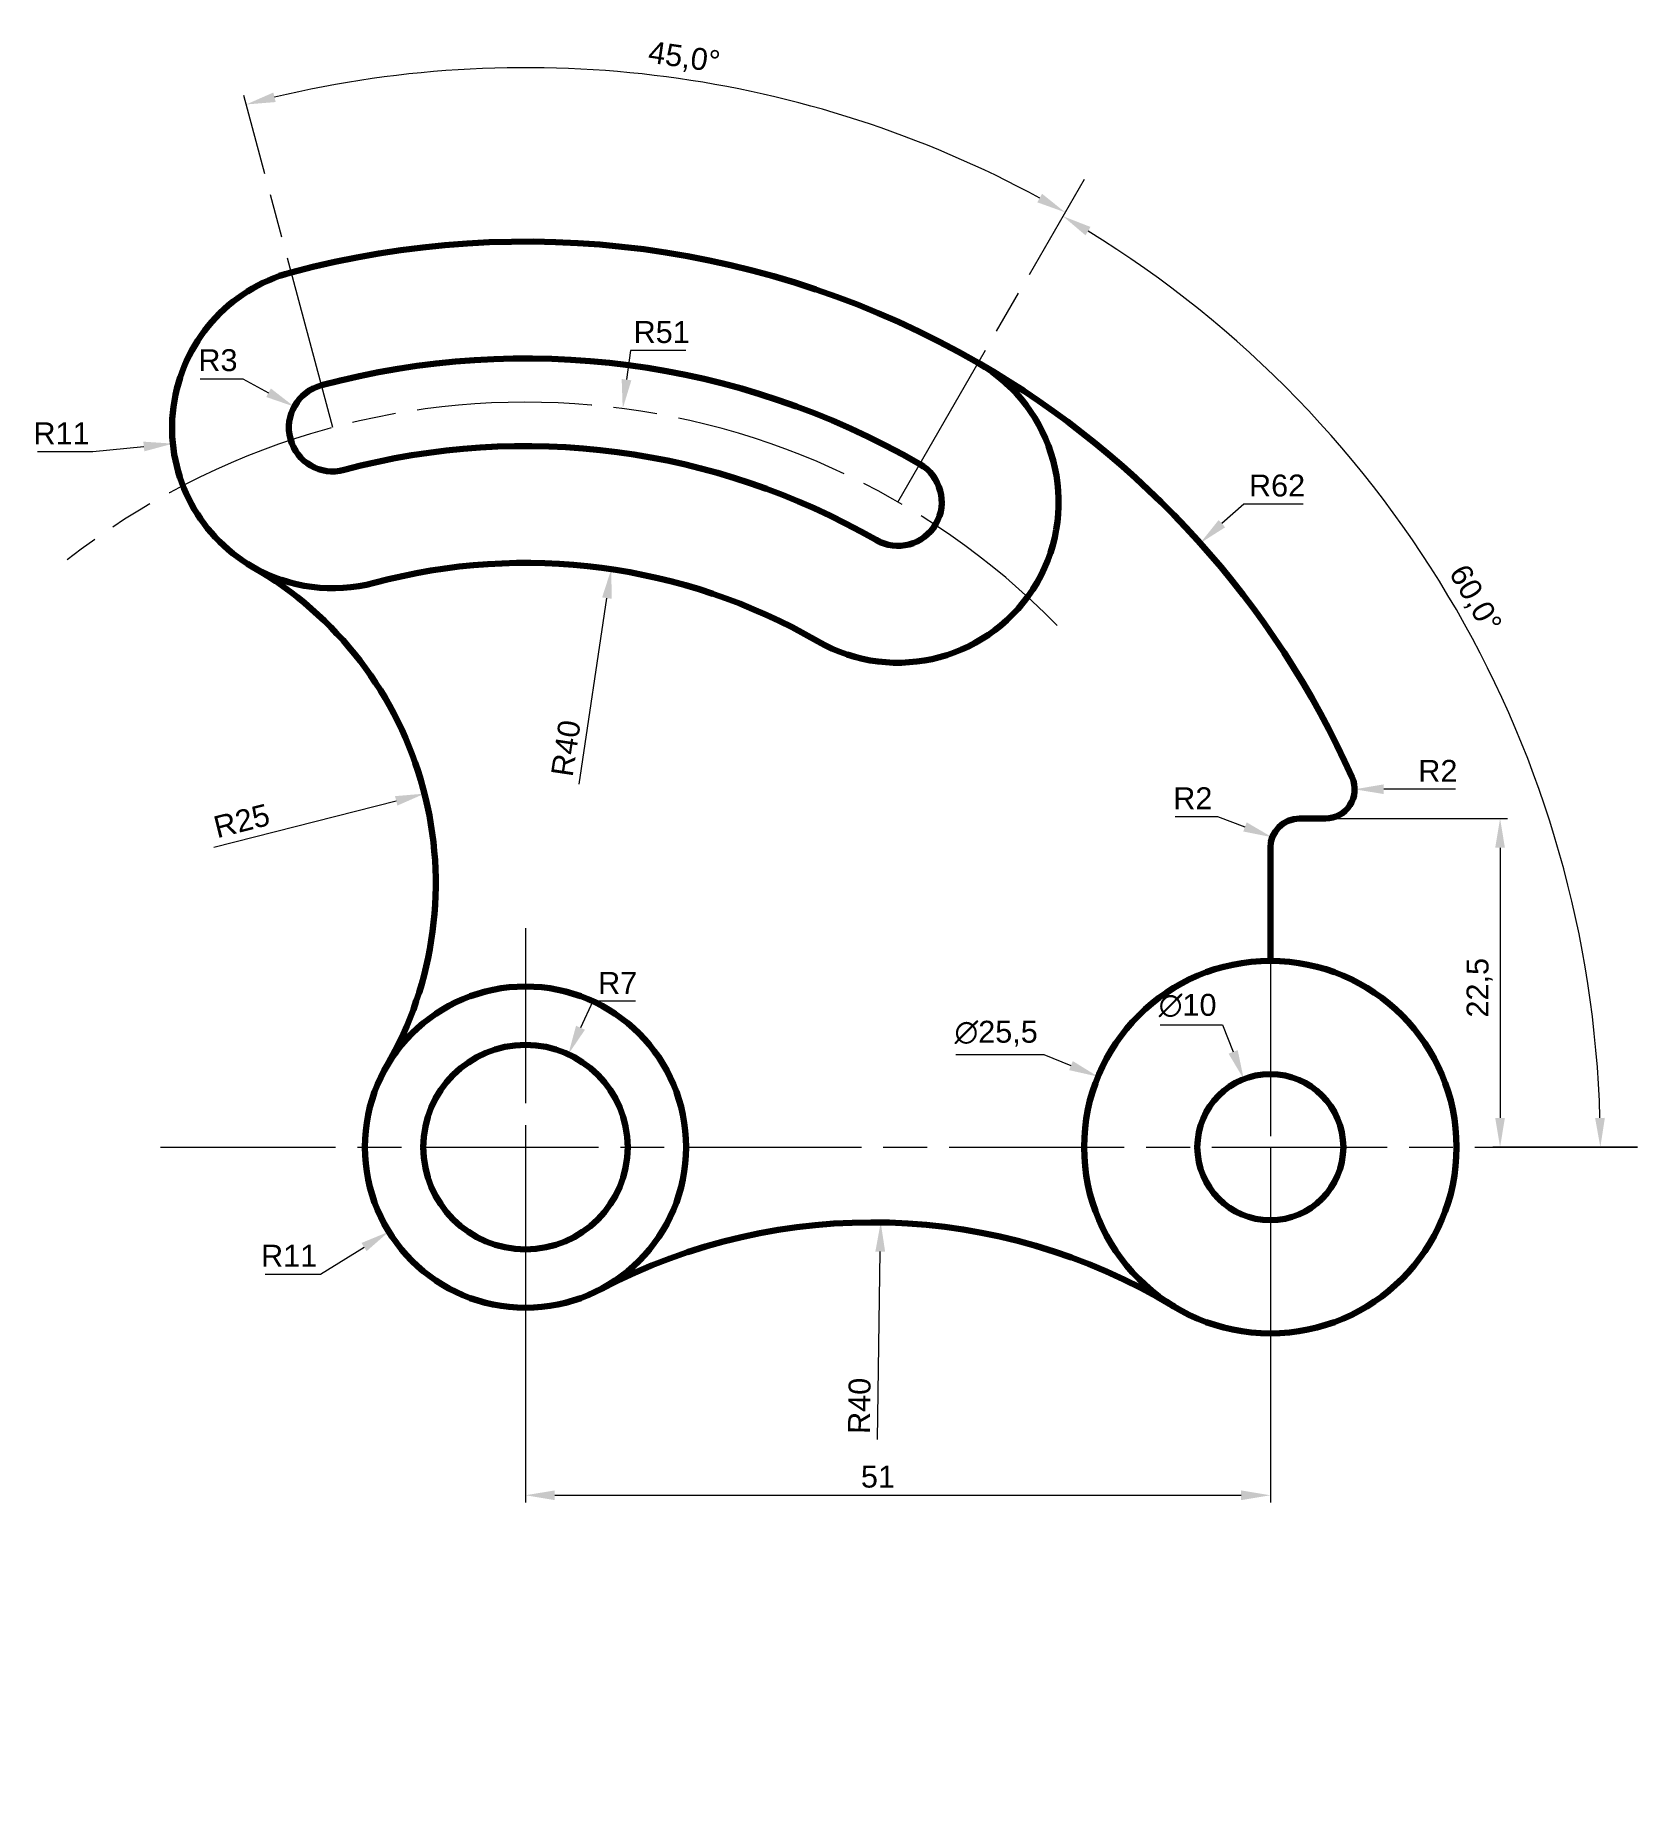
# Model space of a CAD drawing. Header units: millimetres. Extents: x -18 to 202, y -171 to 71.
import ezdxf

# ---------------------------------------------------------------- set-up
doc = ezdxf.new("R2010")
doc.units = ezdxf.units.MM
doc.linetypes.add('ACAD_ISO08W100', pattern=[36, 24, -3, 6, -3])
for name, color, linetype, lineweight in [('Contornos visibles', 1, 'Continuous', 100), ('Cotas', 5, 'Continuous', 20), ('Ejes', 3, 'ACAD_ISO08W100', 20)]:
    doc.layers.add(name, color=color, linetype=linetype, lineweight=lineweight)
doc.styles.get("Standard").update_dxf_attribs({"font": 'arial.ttf'})
doc.dimstyles.new('Info 2', dxfattribs={"dimscale": 0, "dimtxt": 3, "dimasz": 4, "dimexe": 1, "dimexo": 0, "dimgap": 1, "dimtad": 1, "dimtoh": 1, "dimlfac": 0.5, "dimtxsty": 'Standard', "dimcen": 0, "dimclrd": 256, "dimclre": 256, "dimclrt": 256, "dimadec": 1, "dimazin": 0, "dimtfac": 1, "dimtofl": 0, "dimtmove": 0, "dimatfit": 3, "dimfxl": 1, "dimlwd": -1, "dimlwe": -1, "dimarcsym": 0})

# ---------------------------------------------------------------- blocks, each defined once
blk = doc.blocks.new('*D15')
at = {"layer": 'Cotas', "transparency": 16777216}
blk.add_arc((49.46, -80.78), 147.81, 61.5506, 103.4494, dxfattribs=at)
for points in [[(15.25, 62.32), (14.92, 63.62), (11.2, 61.99)], [(120.2, 49.76), (119.55, 48.59), (123.36, 47.22)]]:
    blk.add_solid(points, dxfattribs=at)
at = {"layer": 'Defpoints', "color": 0, "transparency": 16777216}
for p in [(49.46, 67.02), (10.88, 63.2), (125.99, 51.77), (23.06, 17.74), (100.46, 7.55)]:
    blk.add_point(p, dxfattribs=at)
at = {"layer": 'Cotas', "transparency": 16777216, "insert": (71.17, 68.25), "char_height": 3, "attachment_point": 5, "rotation": 351.7122}
blk.add_mtext('45,0°', dxfattribs=at)
blk = doc.blocks.new('*D16')
at = {"layer": 'Cotas', "transparency": 16777216}
blk.add_arc((49.46, -80.78), 147.19, 1.5571, 58.4429, dxfattribs=at)
for points in [[(126.15, 44.07), (126.83, 45.22), (123.06, 46.69)], [(197.27, -76.77), (195.93, -76.79), (196.65, -80.78)]]:
    blk.add_solid(points, dxfattribs=at)
at = {"layer": 'Defpoints', "color": 0, "transparency": 16777216}
for p in [(125.99, 51.77), (100.46, 7.55), (187.78, -30.44), (-0.54, -80.78), (201.75, -80.78)]:
    blk.add_point(p, dxfattribs=at)
at = {"layer": 'Cotas', "transparency": 16777216, "insert": (179.36, -5.79), "char_height": 3, "attachment_point": 5, "rotation": 300}
blk.add_mtext('60,0°', dxfattribs=at)
blk = doc.blocks.new('*D17')
at = {"layer": 'Cotas', "transparency": 16777216}
blk.add_line((6.76, -39.7), (31.76, -33.36), dxfattribs=at)
blk.add_solid([(31.59, -32.72), (31.92, -34.01), (35.63, -32.38)], dxfattribs=at)
at = {"layer": 'Defpoints', "color": 0, "transparency": 16777216}
for p in [(35.63, -32.38), (-12.83, -44.68)]:
    blk.add_point(p, dxfattribs=at)
at = {"layer": 'Cotas', "transparency": 16777216, "insert": (10.59, -36.12), "char_height": 3, "attachment_point": 5, "rotation": 14.2371}
blk.add_mtext('R25', dxfattribs=at)
blk = doc.blocks.new('*D18')
at = {"layer": 'Cotas', "transparency": 16777216}
for p, q in [((4.92, 24.43), (10.76, 24.43)), ((10.76, 24.43), (14.27, 22.52))]:
    blk.add_line(p, q, dxfattribs=at)
blk.add_solid([(14.59, 23.1), (13.96, 21.93), (17.79, 20.61)], dxfattribs=at)
at = {"layer": 'Defpoints', "color": 0, "transparency": 16777216}
for p in [(17.79, 20.61), (23.06, 17.74)]:
    blk.add_point(p, dxfattribs=at)
at = {"layer": 'Cotas', "transparency": 16777216, "insert": (7.34, 26.96), "char_height": 3, "attachment_point": 5}
blk.add_mtext('R3', dxfattribs=at)
blk = doc.blocks.new('*D19')
at = {"layer": 'Cotas', "transparency": 16777216}
for p, q in [((63.82, 28.28), (63.3, 24.31)), ((71.41, 28.28), (63.82, 28.28))]:
    blk.add_line(p, q, dxfattribs=at)
blk.add_solid([(62.63, 24.4), (63.96, 24.22), (62.77, 20.34)], dxfattribs=at)
at = {"layer": 'Defpoints', "color": 0, "transparency": 16777216}
for p in [(62.77, 20.34), (49.46, -80.78)]:
    blk.add_point(p, dxfattribs=at)
at = {"layer": 'Cotas', "transparency": 16777216, "insert": (68.11, 30.81), "char_height": 3, "attachment_point": 5}
blk.add_mtext('R51', dxfattribs=at)
blk = doc.blocks.new('*D20')
at = {"layer": 'Cotas', "transparency": 16777216}
blk.add_line((56.83, -31.06), (60.61, -5.61), dxfattribs=at)
blk.add_solid([(59.95, -5.51), (61.27, -5.7), (61.2, -1.65)], dxfattribs=at)
at = {"layer": 'Defpoints', "color": 0, "transparency": 16777216}
for p in [(61.2, -1.65), (49.46, -80.78)]:
    blk.add_point(p, dxfattribs=at)
at = {"layer": 'Cotas', "transparency": 16777216, "insert": (55, -26.16), "char_height": 3, "attachment_point": 5, "rotation": 81.5631}
blk.add_mtext('R40', dxfattribs=at)
blk = doc.blocks.new('*D21')
at = {"layer": 'Cotas', "transparency": 16777216}
for p, q in [((147.81, 7.26), (144.83, 4.59)), ((155.95, 7.26), (147.81, 7.26))]:
    blk.add_line(p, q, dxfattribs=at)
blk.add_solid([(144.38, 5.09), (145.27, 4.09), (141.85, 1.92)], dxfattribs=at)
at = {"layer": 'Defpoints', "color": 0, "transparency": 16777216}
for p in [(141.85, 1.92), (49.46, -80.78)]:
    blk.add_point(p, dxfattribs=at)
at = {"layer": 'Cotas', "transparency": 16777216, "insert": (152.38, 9.79), "char_height": 3, "attachment_point": 5}
blk.add_mtext('R62', dxfattribs=at)
blk = doc.blocks.new('*D22')
at = {"layer": 'Cotas', "transparency": 16777216}
for p, q in [((108.37, -68.11), (120.45, -68.11)), ((120.45, -68.11), (124.15, -69.62))]:
    blk.add_line(p, q, dxfattribs=at)
blk.add_solid([(124.41, -69), (123.9, -70.24), (127.86, -71.13)], dxfattribs=at)
at = {"layer": 'Defpoints', "color": 0, "transparency": 16777216}
for p in [(127.86, -71.13), (175.06, -90.43)]:
    blk.add_point(p, dxfattribs=at)
at = {"layer": 'Cotas', "transparency": 16777216, "insert": (113.91, -65.26), "char_height": 3, "attachment_point": 5}
blk.add_mtext('∅25,5', dxfattribs=at)
blk = doc.blocks.new('*D23')
at = {"layer": 'Cotas', "transparency": 16777216}
for p, q in [((136.36, -64.02), (144.91, -64.02)), ((144.91, -64.02), (146.36, -67.74))]:
    blk.add_line(p, q, dxfattribs=at)
blk.add_solid([(146.99, -67.5), (145.74, -67.99), (147.82, -71.47)], dxfattribs=at)
at = {"layer": 'Defpoints', "color": 0, "transparency": 16777216}
for p in [(147.82, -71.47), (155.1, -90.1)]:
    blk.add_point(p, dxfattribs=at)
at = {"layer": 'Cotas', "transparency": 16777216, "insert": (140.13, -61.4), "char_height": 3, "attachment_point": 5}
blk.add_mtext('∅10', dxfattribs=at)
blk = doc.blocks.new('*D24')
at = {"layer": 'Cotas', "transparency": 16777216}
for p, q in [((138.44, -35.51), (144.24, -35.51)), ((144.24, -35.51), (147.98, -36.94))]:
    blk.add_line(p, q, dxfattribs=at)
blk.add_solid([(148.22, -36.31), (147.75, -37.56), (151.72, -38.36)], dxfattribs=at)
at = {"layer": 'Defpoints', "color": 0, "transparency": 16777216}
for p in [(151.72, -38.36), (155.46, -39.78)]:
    blk.add_point(p, dxfattribs=at)
at = {"layer": 'Cotas', "transparency": 16777216, "insert": (140.84, -33.01), "char_height": 3, "attachment_point": 5}
blk.add_mtext('R2', dxfattribs=at)
blk = doc.blocks.new('*D25')
at = {"layer": 'Cotas', "transparency": 16777216}
for p, q in [((171, -31.77), (167, -31.77)), ((176.81, -31.77), (171, -31.77))]:
    blk.add_line(p, q, dxfattribs=at)
blk.add_solid([(167, -31.11), (167, -32.44), (163, -31.78)], dxfattribs=at)
at = {"layer": 'Defpoints', "color": 0, "transparency": 16777216}
for p in [(159, -31.78), (163, -31.78)]:
    blk.add_point(p, dxfattribs=at)
at = {"layer": 'Cotas', "transparency": 16777216, "insert": (174.4, -29.26), "char_height": 3, "attachment_point": 5}
blk.add_mtext('R2', dxfattribs=at)
blk = doc.blocks.new('*D26')
at = {"layer": 'Cotas', "transparency": 16777216}
for p, q in [((159, -35.78), (183.92, -35.78)), ((182.92, -39.78), (182.92, -76.78)), ((201.75, -80.78), (181.92, -80.78))]:
    blk.add_line(p, q, dxfattribs=at)
for points in [[(182.25, -39.78), (183.58, -39.78), (182.92, -35.78)], [(182.25, -76.78), (183.58, -76.78), (182.92, -80.78)]]:
    blk.add_solid(points, dxfattribs=at)
at = {"layer": 'Defpoints', "color": 0, "transparency": 16777216}
for p in [(159, -35.78), (182.92, -80.78), (201.75, -80.78)]:
    blk.add_point(p, dxfattribs=at)
at = {"layer": 'Cotas', "transparency": 16777216, "insert": (180.11, -58.96), "char_height": 3, "attachment_point": 5, "rotation": 90}
blk.add_mtext('22,5', dxfattribs=at)
blk = doc.blocks.new('*D27')
at = {"layer": 'Cotas', "transparency": 16777216}
blk.add_line((97.65, -120.82), (98.04, -95.09), dxfattribs=at)
blk.add_solid([(97.37, -95.08), (98.71, -95.1), (98.1, -91.09)], dxfattribs=at)
at = {"layer": 'Defpoints', "color": 0, "transparency": 16777216}
for p in [(98.1, -91.09), (96.9, -171.08)]:
    blk.add_point(p, dxfattribs=at)
at = {"layer": 'Cotas', "transparency": 16777216, "insert": (95.19, -116.21), "char_height": 3, "attachment_point": 5, "rotation": 89.1412}
blk.add_mtext('R40', dxfattribs=at)
blk = doc.blocks.new('*D28')
at = {"layer": 'Cotas', "transparency": 16777216}
for p, q in [((-9.79, 14.46), (-2.81, 15.15)), ((-17.38, 14.46), (-9.79, 14.46))]:
    blk.add_line(p, q, dxfattribs=at)
blk.add_solid([(-2.88, 15.82), (-2.74, 14.49), (1.17, 15.55)], dxfattribs=at)
at = {"layer": 'Defpoints', "color": 0, "transparency": 16777216}
for p in [(23.06, 17.74), (1.17, 15.55)]:
    blk.add_point(p, dxfattribs=at)
at = {"layer": 'Cotas', "transparency": 16777216, "insert": (-14.08, 16.96), "char_height": 3, "attachment_point": 5}
blk.add_mtext('R11', dxfattribs=at)
blk = doc.blocks.new('*D29')
at = {"layer": 'Cotas', "transparency": 16777216}
for p, q in [((21.39, -98.16), (27.35, -94.47)), ((13.8, -98.16), (21.39, -98.16))]:
    blk.add_line(p, q, dxfattribs=at)
blk.add_solid([(27, -93.9), (27.7, -95.03), (30.75, -92.36)], dxfattribs=at)
at = {"layer": 'Defpoints', "color": 0, "transparency": 16777216}
for p in [(49.46, -80.78), (30.75, -92.36)]:
    blk.add_point(p, dxfattribs=at)
at = {"layer": 'Cotas', "transparency": 16777216, "insert": (17.09, -95.65), "char_height": 3, "attachment_point": 5}
blk.add_mtext('R11', dxfattribs=at)
blk = doc.blocks.new('*D30')
at = {"layer": 'Cotas', "transparency": 16777216}
for p, q in [((58.66, -60.8), (56.99, -64.43)), ((64.5, -60.8), (58.66, -60.8))]:
    blk.add_line(p, q, dxfattribs=at)
blk.add_solid([(56.38, -64.16), (57.6, -64.71), (55.32, -68.07)], dxfattribs=at)
at = {"layer": 'Defpoints', "color": 0, "transparency": 16777216}
for p in [(55.32, -68.07), (49.46, -80.78)]:
    blk.add_point(p, dxfattribs=at)
at = {"layer": 'Cotas', "transparency": 16777216, "insert": (62.08, -58.3), "char_height": 3, "attachment_point": 5}
blk.add_mtext('R7', dxfattribs=at)
blk = doc.blocks.new('*D31')
at = {"layer": 'Cotas', "transparency": 16777216}
for p, q in [((49.46, -80.78), (49.46, -129.45)), ((151.46, -80.78), (151.46, -129.45)), ((53.46, -128.45), (147.46, -128.45))]:
    blk.add_line(p, q, dxfattribs=at)
for points in [[(53.46, -127.79), (53.46, -129.12), (49.46, -128.45)], [(147.46, -127.79), (147.46, -129.12), (151.46, -128.45)]]:
    blk.add_solid(points, dxfattribs=at)
at = {"layer": 'Defpoints', "color": 0, "transparency": 16777216}
for p in [(49.46, -80.78), (151.46, -80.78), (151.46, -128.45)]:
    blk.add_point(p, dxfattribs=at)
at = {"layer": 'Cotas', "transparency": 16777216, "insert": (97.72, -125.92), "char_height": 3, "attachment_point": 5}
blk.add_mtext('51', dxfattribs=at)

msp = doc.modelspace()

# ---------------------------------------------------------------- linework, layer by layer
at = {"layer": 'Contornos visibles'}
for p, q in [((155.459, -35.783), (158.999, -35.783)), ((158.999, -35.783), (158.999, -35.783)), ((151.459, -55.283), (151.459, -39.783))]:
    msp.add_line(p, q, dxfattribs=at)
for centre, radius in [((151.459, -80.783), 25.5), ((49.459, -80.783), 22), ((49.459, -80.783), 14), ((151.459, -80.783), 10)]:
    msp.add_circle(centre, radius, dxfattribs=at)
for centre, radius, start, end in [((49.459, -80.783), 124, 60, 105), ((23.06, 17.741), 22, 105, 240.09947), ((49.459, -80.783), 108, 60, 105), ((100.459, 7.551), 22, 240, 60), ((49.459, -80.783), 124, 24.10018, 60), ((23.06, 17.741), 6, 105, 285), ((49.459, -80.783), 96, 60, 105), ((100.459, 7.551), 6, 240, 60), ((-12.832, -44.675), 50, 329.90053, 60.09947), ((23.06, 17.741), 22, 240.09947, 285), ((49.459, -80.783), 80, 60, 105), ((158.999, -31.783), 4, 270, 24.10018), ((155.459, -39.783), 4, 90, 180), ((96.899, -171.08), 80, 58.85827, 117.71654)]:
    msp.add_arc(centre, radius, start, end, dxfattribs=at)
at = {"layer": 'Ejes'}
for p, q in [((23.06, 17.741), (10.879, 63.2)), ((100.459, 7.551), (125.987, 51.767)), ((49.459, -50.783), (49.459, -110.783)), ((151.459, -55.283), (151.459, -115.283)), ((-0.541, -80.783), (201.749, -80.783))]:
    msp.add_line(p, q, dxfattribs=at)
at = {"layer": 'Ejes', "linetype": 'ACAD_ISO08W100'}
msp.add_arc((49.459, -80.783), 102, 44.448, 127.97174, dxfattribs=at)

# ---------------------------------------------------------------- dimensions: what is measured, and where the dimension line sits
at = {"layer": 'Cotas'}
dim = msp.add_angular_dim_2l(base=(49.459, 67.023), line1=((100.459, 7.551), (125.987, 51.767)), line2=((23.06, 17.741), (10.879, 63.2)), dimstyle='Info 2', override={"dimscale": 0}, dxfattribs=at)
dim.commit()
dim.dimension.update_dxf_attribs({"geometry": '*D15', "text_midpoint": (70.765, 65.48), "dimtype": 162})
dim = msp.add_angular_dim_2l(base=(187.776, -30.44), line1=((-0.541, -80.783), (201.749, -80.783)), line2=((100.459, 7.551), (125.987, 51.767)), dimstyle='Info 2', dxfattribs=at)
dim.commit()
dim.dimension.update_dxf_attribs({"geometry": '*D16', "text_midpoint": (179.36, -5.785)})
for center, mpoint, picture, middle in [((49.459, -80.783), (62.773, 20.344), '*D19', (68.112, 30.807)), ((23.06, 17.741), (17.789, 20.607), '*D18', (7.342, 26.962)), ((23.06, 17.741), (1.169, 15.551), '*D28', (-14.083, 16.961)), ((49.459, -80.783), (141.848, 1.923), '*D21', (152.377, 9.791)), ((158.999, -31.783), (162.999, -31.778), '*D25', (174.403, -29.262)), ((155.459, -39.783), (151.721, -38.36), '*D24', (140.842, -33.007)), ((49.459, -80.783), (55.316, -68.067), '*D30', (62.082, -58.301)), ((49.459, -80.783), (30.752, -92.36), '*D29', (17.093, -95.649))]:
    dim = msp.add_radius_dim(center=center, mpoint=mpoint, dimstyle='Info 2', dxfattribs=at)
    dim.commit()
    dim.dimension.update_dxf_attribs({"geometry": picture, "text_midpoint": middle})
for center, mpoint, picture, middle in [((49.459, -80.783), (61.197, -1.649), '*D20', (57.506, -26.535)), ((-12.832, -44.675), (35.633, -32.379), '*D17', (11.215, -38.574)), ((96.899, -171.08), (98.098, -91.089), '*D27', (97.721, -116.244))]:
    dim = msp.add_radius_dim(center=center, mpoint=mpoint, dimstyle='Info 2', dxfattribs=at)
    dim.commit()
    dim.dimension.update_dxf_attribs({"geometry": picture, "text_midpoint": middle, "dimtype": 164})
dim = msp.add_linear_dim(base=(182.917, -80.783), p1=(158.999, -35.783), p2=(201.749, -80.783), angle=90, dimstyle='Info 2', dxfattribs=at)
dim.commit()
dim.dimension.update_dxf_attribs({"geometry": '*D26', "text_midpoint": (182.917, -58.956), "dimtype": 160})
for p1, p2, picture, middle in [((155.099, -90.098), (147.82, -71.469), '*D23', (140.133, -61.402)), ((175.063, -90.433), (127.856, -71.134), '*D22', (113.911, -65.255))]:
    dim = msp.add_diameter_dim_2p(p1=p1, p2=p2, dimstyle='Info 2', dxfattribs=at)
    dim.commit()
    dim.dimension.update_dxf_attribs({"geometry": picture, "text_midpoint": middle})
dim = msp.add_linear_dim(base=(151.459, -128.452), p1=(49.459, -80.783), p2=(151.459, -80.783), dimstyle='Info 2', dxfattribs=at)
dim.commit()
dim.dimension.update_dxf_attribs({"geometry": '*D31', "text_midpoint": (97.721, -128.452), "dimtype": 160})

doc.saveas('drawing.dxf')
